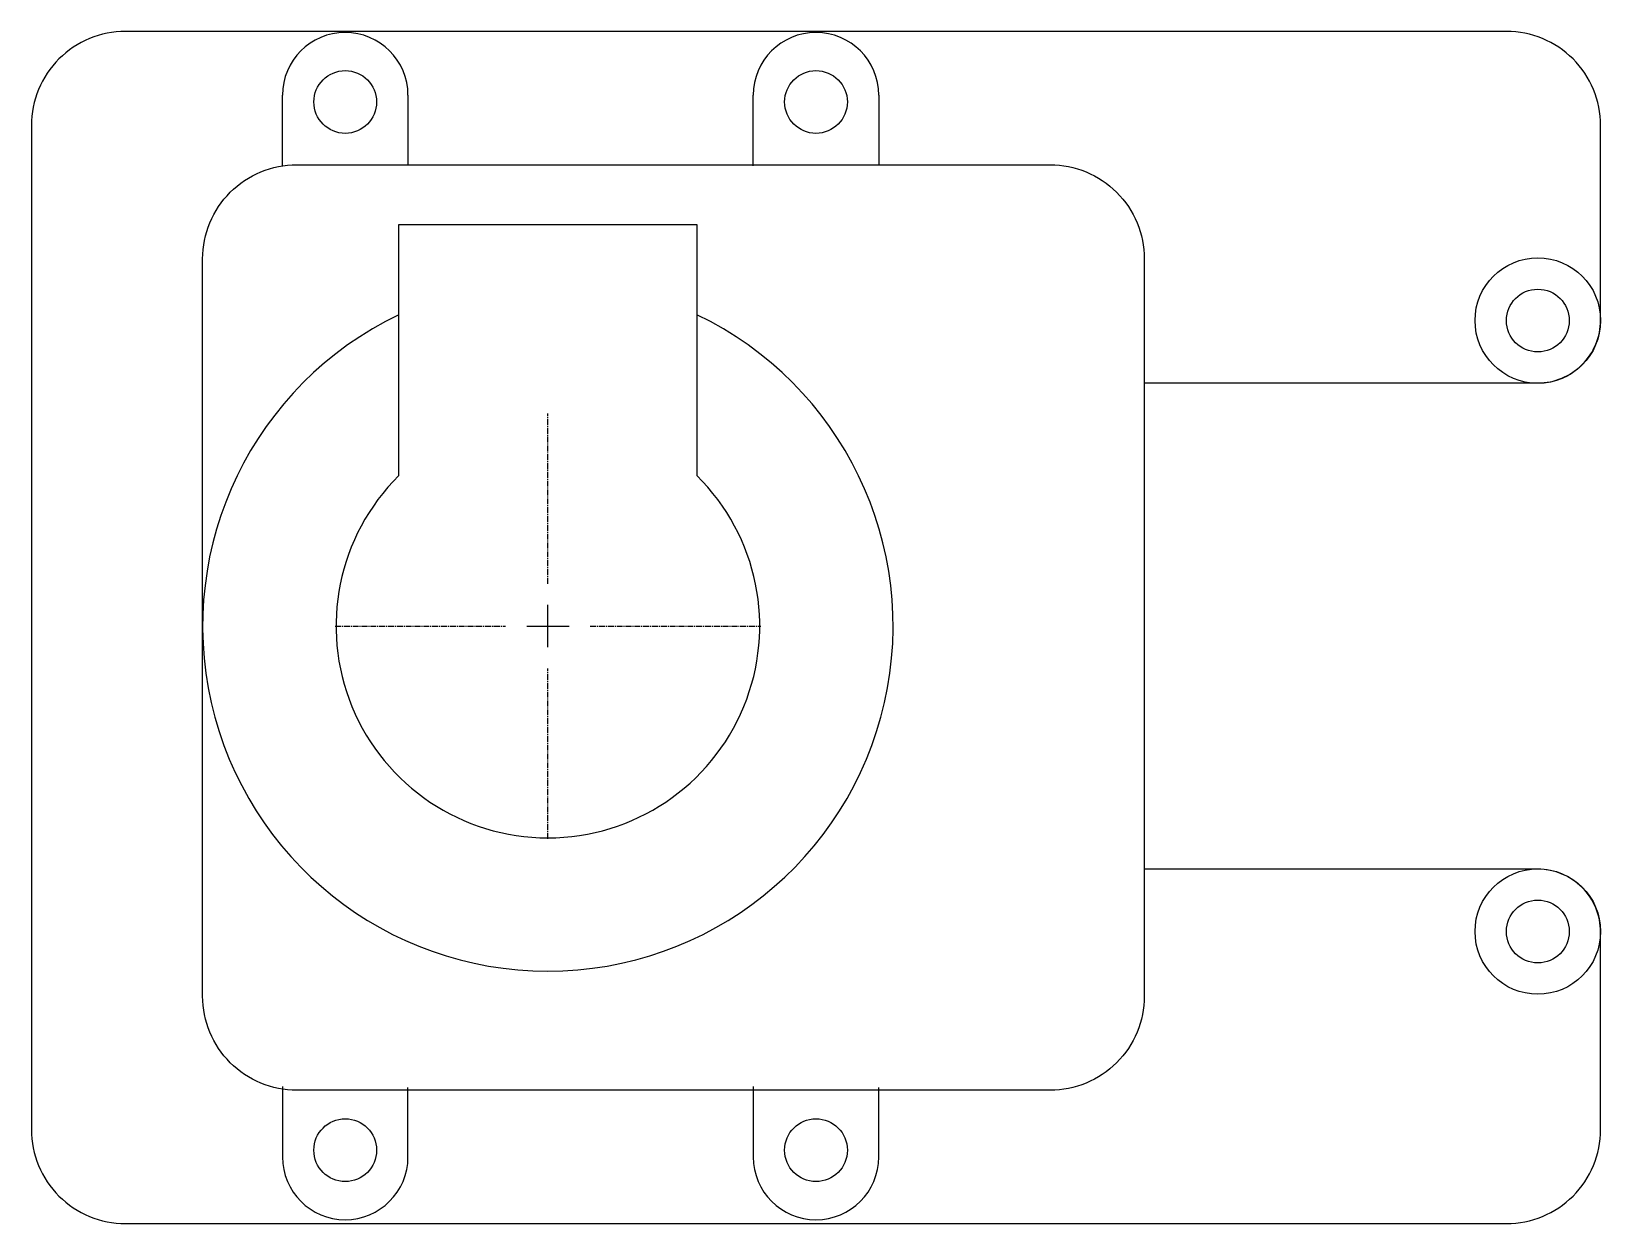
# Model space of a CAD drawing. Header units: millimetres. Extents: x 50 to 250, y 50 to 202.
import ezdxf

# ---------------------------------------------------------------- set-up
doc = ezdxf.new("R2010")
doc.units = ezdxf.units.MM
doc.linetypes.add('CENTER2', pattern=[1.125, 0.75, -0.125, 0.125, -0.125])

# ---------------------------------------------------------------- blocks, each defined once
blk = doc.blocks.new('*U2')
at = {"color": 0, "linetype": 'ByBlock', "lineweight": -2, "transparency": 16777216}
for p, q in [((0, 5.4), (0, 27.12)), ((-27.12, 0), (-5.4, 0)), ((5.4, 0), (27.12, 0)), ((0, -27.12), (0, -5.4))]:
    blk.add_line(p, q, dxfattribs=at)
at = {"color": 0, "linetype": 'Continuous', "lineweight": -2, "transparency": 16777216}
for p, q in [((0, -2.7), (0, 2.7)), ((-2.7, 0), (2.7, 0))]:
    blk.add_line(p, q, dxfattribs=at)

msp = doc.modelspace()

# ---------------------------------------------------------------- linework, layer by layer
for p, q in [((82, 184.86), (82, 193.86)), ((98, 193.86), (98, 185)), ((142, 184.86), (142, 193.86)), ((158, 193.86), (158, 185)), ((96.83, 145.36), (96.83, 177.36)), ((96.83, 177.36), (134.83, 177.36)), ((134.83, 177.36), (134.83, 145.36)), ((82, 67.5), (82, 58.5)), ((98, 58.5), (98, 67.36)), ((142, 67.5), (142, 58.5)), ((158, 58.5), (158, 67.36))]:
    msp.add_line(p, q)
msp.add_lwpolyline([(191.83, 157.18), (242, 157.18, 0.414214), (250, 165.18), (250, 190, 0.414214), (238, 202), (62, 202, 0.414214), (50, 190), (50, 62, 0.414214), (62, 50), (238, 50, 0.414214), (250, 62), (250, 87.18, 0.414214), (242, 95.18), (191.83, 95.18)], format="xyb")
msp.add_lwpolyline([(71.83, 173, -0.414214), (83.83, 185), (179.83, 185, -0.414214), (191.83, 173), (191.83, 79, -0.414214), (179.83, 67), (83.83, 67, -0.414214), (71.83, 79)], format="xyb", close=True)
for centre, radius in [((90, 193), 4), ((150, 193), 4), ((242, 165.13), 8), ((242, 165.13), 4), ((242, 87.24), 8), ((242, 87.24), 4), ((90, 59.36), 4), ((150, 59.36), 4)]:
    msp.add_circle(centre, radius)
for centre, radius, start, end in [((90, 193.86), 8, 0, 180), ((150, 193.86), 8, 0, 180), ((115.83, 126.18), 44, 115.583, 64.417), ((115.83, 126.18), 27, 134.7249, 45.2751), ((90, 58.5), 8, 180, 0), ((150, 58.5), 8, 180, 0)]:
    msp.add_arc(centre, radius, start, end)

# ---------------------------------------------------------------- block references
at = {"linetype": 'CENTER2'}
msp.add_blockref('*U2', (115.83, 126.18), dxfattribs=at)

doc.saveas('drawing.dxf')
